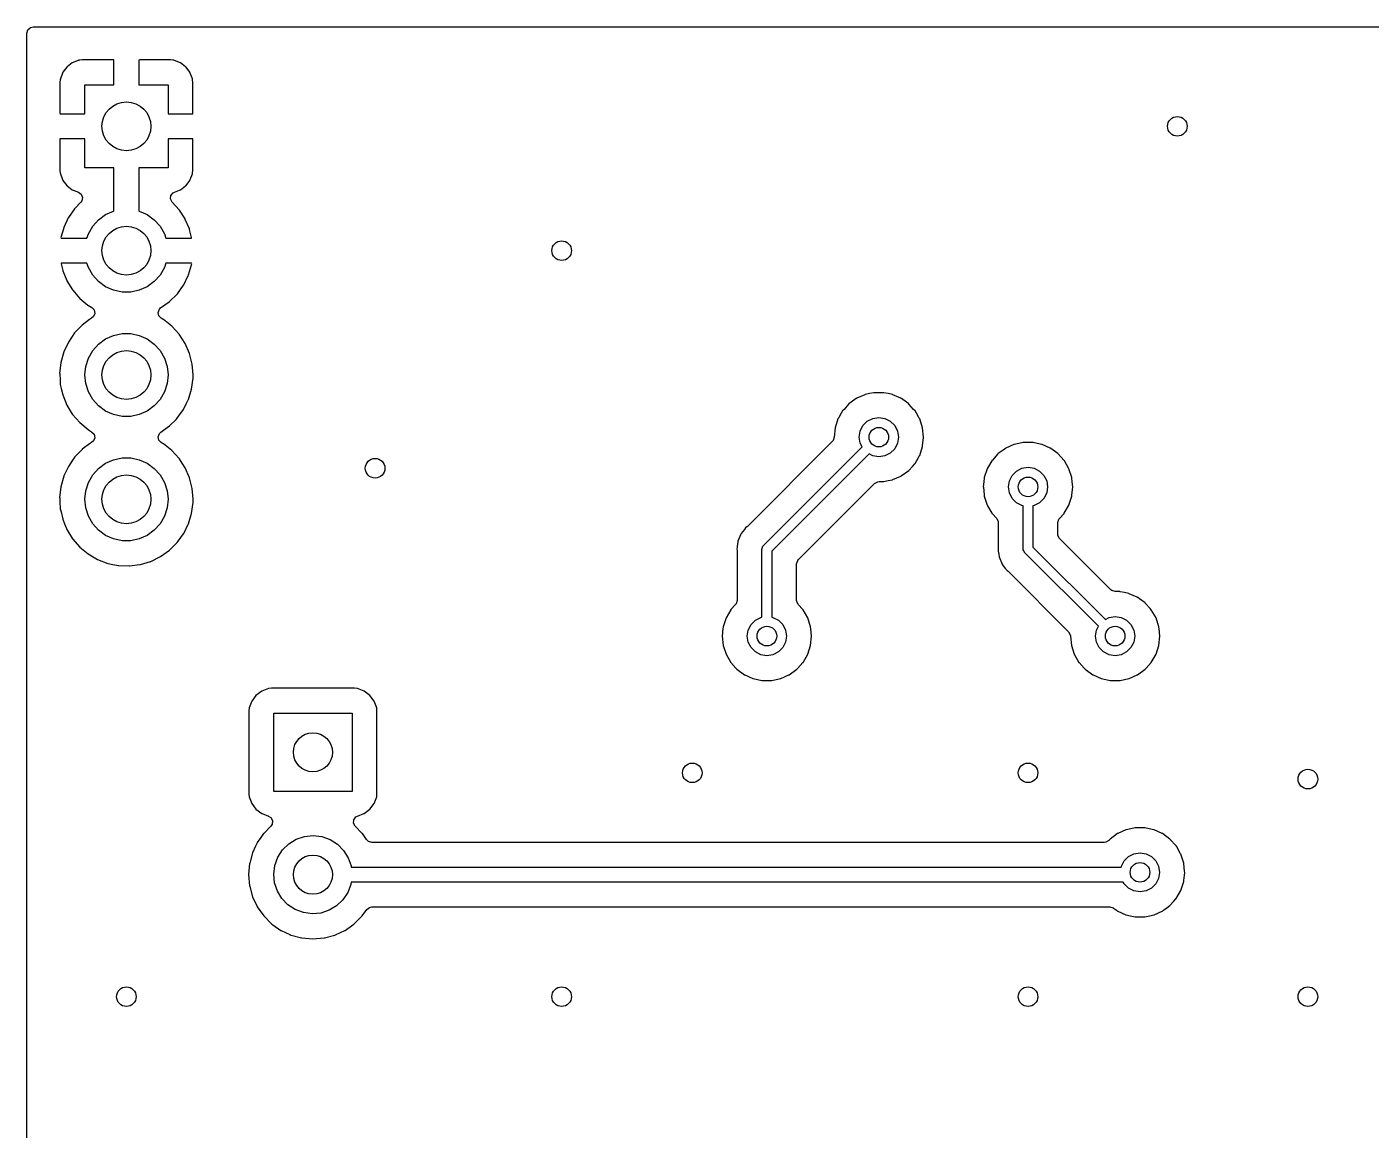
# Model space of a CAD drawing. Extents: x 120.5 to 177.9, y -124 to -74.2.
# Drawn here: x 120.52 to 147.98, y -96.71 to -74.17 of the extents above; entities that cross this region are included whole.
import ezdxf

# ---------------------------------------------------------------- set-up
doc = ezdxf.new("R2010")
doc.units = 0
doc.layers.add('BLACK', color=7, linetype='CONTINUOUS')

msp = doc.modelspace()

# ---------------------------------------------------------------- linework, layer by layer
at = {"layer": 'BLACK', "linetype": 'CONTINUOUS'}
for p, q in [((120.523, -74.2945), (120.544, -74.2264)), ((120.523, -123.825), (120.523, -74.2945)), ((120.544, -74.2264), (120.597, -74.1799)), ((120.597, -74.1799), (120.649, -74.1685)), ((120.649, -74.1685), (177.8, -74.1685)), ((121.451, -74.9052), (121.349, -74.9817)), ((121.467, -74.8967), (121.451, -74.9052)), ((121.587, -74.8515), (121.467, -74.8967)), ((121.603, -74.8479), (121.587, -74.8515)), ((121.654, -74.8424), (121.603, -74.8479)), ((121.66, -74.842), (121.654, -74.8424)), ((122.287, -74.842), (121.66, -74.842)), ((122.295, -74.8437), (122.287, -74.842)), ((122.297, -74.8449), (122.295, -74.8437)), ((122.301, -74.8601), (122.297, -74.8449)), ((122.301, -75.35), (122.301, -74.8601)), ((122.811, -74.8479), (122.809, -74.8555)), ((122.809, -74.8555), (122.809, -75.35)), ((122.812, -74.8465), (122.811, -74.8479)), ((122.827, -74.842), (122.812, -74.8465)), ((123.45, -74.842), (122.827, -74.842)), ((123.456, -74.8424), (123.45, -74.842)), ((123.507, -74.8479), (123.456, -74.8424)), ((123.523, -74.8515), (123.507, -74.8479)), ((123.643, -74.8967), (123.523, -74.8515)), ((123.659, -74.9052), (123.643, -74.8967)), ((123.761, -74.9817), (123.659, -74.9052)), ((121.252, -75.1119), (121.207, -75.2324)), ((121.26, -75.0964), (121.252, -75.1119)), ((121.337, -74.9943), (121.26, -75.0964)), ((121.349, -74.9817), (121.337, -74.9943)), ((123.773, -74.9943), (123.761, -74.9817)), ((123.85, -75.0964), (123.773, -74.9943)), ((123.858, -75.1119), (123.85, -75.0964)), ((123.903, -75.2324), (123.858, -75.1119)), ((121.203, -75.2476), (121.197, -75.2985)), ((121.197, -75.2985), (121.197, -75.3053)), ((121.197, -75.3053), (121.197, -75.9279)), ((121.207, -75.2324), (121.203, -75.2476)), ((121.705, -75.946), (121.705, -75.35)), ((121.705, -75.35), (122.301, -75.35)), ((122.809, -75.35), (123.405, -75.35)), ((123.405, -75.35), (123.405, -75.946)), ((123.907, -75.2476), (123.903, -75.2324)), ((123.913, -75.2985), (123.907, -75.2476)), ((123.913, -75.3053), (123.913, -75.2985)), ((123.913, -75.9325), (123.913, -75.3053)), ((121.197, -75.9279), (121.201, -75.9431)), ((121.201, -75.9431), (121.203, -75.9443)), ((121.203, -75.9443), (121.211, -75.946)), ((121.211, -75.946), (121.705, -75.946)), ((123.405, -75.946), (123.895, -75.946)), ((123.895, -75.946), (123.91, -75.9415)), ((123.91, -75.9415), (123.911, -75.9401)), ((123.911, -75.9401), (123.913, -75.9325)), ((121.199, -76.4599), (121.197, -76.4675)), ((121.197, -76.4675), (121.197, -77.0947)), ((121.2, -76.4585), (121.199, -76.4599)), ((121.215, -76.454), (121.2, -76.4585)), ((121.705, -76.454), (121.215, -76.454)), ((121.705, -77.05), (121.705, -76.454)), ((123.899, -76.454), (123.405, -76.454)), ((123.405, -76.454), (123.405, -77.05)), ((123.907, -76.4557), (123.899, -76.454)), ((123.909, -76.4569), (123.907, -76.4557)), ((123.913, -76.4721), (123.909, -76.4569)), ((123.913, -77.0947), (123.913, -76.4721)), ((121.197, -77.0947), (121.197, -77.1015)), ((121.197, -77.1015), (121.203, -77.1524)), ((122.301, -77.05), (121.705, -77.05)), ((122.301, -77.9298), (122.301, -77.05)), ((123.405, -77.05), (122.809, -77.05)), ((122.809, -77.05), (122.809, -77.9298)), ((123.907, -77.1524), (123.913, -77.1015)), ((123.913, -77.1015), (123.913, -77.0947)), ((121.203, -77.1524), (121.207, -77.1676)), ((121.207, -77.1676), (121.252, -77.2881)), ((121.252, -77.2881), (121.26, -77.3036)), ((121.26, -77.3036), (121.337, -77.4057)), ((121.337, -77.4057), (121.349, -77.4183)), ((123.761, -77.4183), (123.773, -77.4057)), ((123.773, -77.4057), (123.85, -77.3036)), ((123.85, -77.3036), (123.858, -77.2881)), ((123.858, -77.2881), (123.903, -77.1676)), ((123.903, -77.1676), (123.907, -77.1524)), ((121.349, -77.4183), (121.451, -77.4948)), ((121.451, -77.4948), (121.467, -77.5033)), ((121.467, -77.5033), (121.576, -77.5443)), ((121.576, -77.5443), (121.633, -77.587)), ((121.633, -77.587), (121.658, -77.6535)), ((121.658, -77.6535), (121.643, -77.7229)), ((123.456, -77.6824), (123.464, -77.6119)), ((123.487, -77.7463), (123.456, -77.6824)), ((123.464, -77.6119), (123.509, -77.5572)), ((123.509, -77.5572), (123.536, -77.5435)), ((123.536, -77.5435), (123.643, -77.5033)), ((123.643, -77.5033), (123.659, -77.4948)), ((123.659, -77.4948), (123.761, -77.4183)), ((121.493, -77.8867), (121.373, -78.0626)), ((121.5, -77.8787), (121.493, -77.8867)), ((121.623, -77.7494), (121.5, -77.8787)), ((121.643, -77.7229), (121.623, -77.7494)), ((122.13, -78.0039), (122.292, -77.9316)), ((122.292, -77.9316), (122.301, -77.9298)), ((122.809, -77.9298), (122.818, -77.9316)), ((122.818, -77.9316), (122.98, -78.0039)), ((123.631, -77.9048), (123.487, -77.7463)), ((123.637, -77.9129), (123.631, -77.9048)), ((123.753, -78.0917), (123.637, -77.9129)), ((121.368, -78.0716), (121.278, -78.2648)), ((121.373, -78.0626), (121.368, -78.0716)), ((121.778, -78.3943), (121.867, -78.2404)), ((121.867, -78.2404), (121.986, -78.1083)), ((121.986, -78.1083), (122.13, -78.0039)), ((122.98, -78.0039), (123.124, -78.1083)), ((123.124, -78.1083), (123.243, -78.2404)), ((123.243, -78.2404), (123.332, -78.3943)), ((123.758, -78.1008), (123.753, -78.0917)), ((123.843, -78.2961), (123.758, -78.1008)), ((121.275, -78.2745), (121.219, -78.4742)), ((121.219, -78.4742), (121.221, -78.4826)), ((121.221, -78.4826), (121.233, -78.486)), ((121.233, -78.486), (121.749, -78.486)), ((121.278, -78.2648), (121.275, -78.2745)), ((121.749, -78.486), (121.778, -78.3943)), ((123.332, -78.3943), (123.361, -78.486)), ((123.361, -78.486), (123.873, -78.486)), ((123.846, -78.3059), (123.843, -78.2961)), ((123.888, -78.4729), (123.846, -78.3059)), ((123.873, -78.486), (123.887, -78.482)), ((123.887, -78.482), (123.888, -78.4729)), ((121.225, -78.998), (121.223, -79.008)), ((121.223, -79.008), (121.254, -79.1424)), ((121.238, -78.994), (121.225, -78.998)), ((121.749, -78.994), (121.238, -78.994)), ((121.778, -79.0857), (121.749, -78.994)), ((123.361, -78.994), (123.332, -79.0857)), ((123.874, -78.994), (123.361, -78.994)), ((123.823, -79.2367), (123.885, -79.0329)), ((123.887, -78.9978), (123.874, -78.994)), ((123.885, -79.0329), (123.888, -79.0228)), ((123.889, -79.012), (123.887, -78.9978)), ((123.888, -79.0228), (123.889, -79.012)), ((121.254, -79.1424), (121.257, -79.1523)), ((121.257, -79.1523), (121.337, -79.3496)), ((121.867, -79.2396), (121.778, -79.0857)), ((121.986, -79.3717), (121.867, -79.2396)), ((123.243, -79.2396), (123.124, -79.3717)), ((123.332, -79.0857), (123.243, -79.2396)), ((123.725, -79.4372), (123.82, -79.2463)), ((123.82, -79.2463), (123.823, -79.2367)), ((121.337, -79.3496), (121.341, -79.3588)), ((121.341, -79.3588), (121.453, -79.5404)), ((121.453, -79.5404), (121.459, -79.5487)), ((121.459, -79.5487), (121.598, -79.7097)), ((122.13, -79.4761), (121.986, -79.3717)), ((122.292, -79.5484), (122.13, -79.4761)), ((122.466, -79.5853), (122.292, -79.5484)), ((122.644, -79.5853), (122.466, -79.5853)), ((122.818, -79.5484), (122.644, -79.5853)), ((122.98, -79.4761), (122.818, -79.5484)), ((123.124, -79.3717), (122.98, -79.4761)), ((123.596, -79.619), (123.72, -79.446)), ((123.72, -79.446), (123.725, -79.4372)), ((121.598, -79.7097), (121.606, -79.7169)), ((121.606, -79.7169), (121.769, -79.8529)), ((121.769, -79.8529), (121.778, -79.8588)), ((121.778, -79.8588), (121.847, -79.8992)), ((123.255, -79.9086), (123.43, -79.7838)), ((123.43, -79.7838), (123.438, -79.7771)), ((123.438, -79.7771), (123.589, -79.6268)), ((123.589, -79.6268), (123.596, -79.619)), ((121.8, -80.1478), (121.65, -80.2606)), ((121.824, -80.1296), (121.8, -80.1478)), ((121.829, -80.1265), (121.824, -80.1296)), ((121.824, -80.1296), (121.824, -80.1296)), ((121.842, -80.1198), (121.829, -80.1265)), ((121.882, -80.0864), (121.842, -80.1198)), ((121.847, -79.8992), (121.896, -79.9508)), ((121.909, -80.0206), (121.882, -80.0864)), ((121.896, -79.9508), (121.909, -80.0206)), ((123.203, -80.0017), (123.228, -79.9352)), ((123.218, -80.0711), (123.203, -80.0017)), ((123.268, -80.1215), (123.218, -80.0711)), ((123.228, -79.9352), (123.255, -79.9086)), ((123.309, -80.1446), (123.268, -80.1215)), ((123.313, -80.1478), (123.309, -80.1446)), ((123.481, -80.2798), (123.313, -80.1478)), ((123.313, -80.1478), (123.313, -80.1478)), ((121.496, -80.4221), (121.37, -80.6067)), ((121.65, -80.2606), (121.496, -80.4221)), ((122.292, -80.4716), (122.466, -80.4347)), ((122.466, -80.4347), (122.644, -80.4347)), ((122.644, -80.4347), (122.818, -80.4716)), ((123.481, -80.2799), (123.481, -80.2798)), ((123.485, -80.2831), (123.481, -80.2799)), ((123.635, -80.4483), (123.485, -80.2831)), ((121.37, -80.6067), (121.276, -80.8093)), ((121.867, -80.7804), (121.986, -80.6483)), ((121.986, -80.6483), (122.13, -80.5439)), ((122.13, -80.5439), (122.292, -80.4716)), ((122.818, -80.4716), (122.98, -80.5439)), ((122.98, -80.5439), (123.124, -80.6483)), ((123.124, -80.6483), (123.243, -80.7804)), ((123.756, -80.6358), (123.635, -80.4483)), ((123.845, -80.8407), (123.756, -80.6358)), ((121.276, -80.8093), (121.216, -81.0246)), ((121.724, -81.1033), (121.778, -80.9343)), ((121.778, -80.9343), (121.867, -80.7804)), ((123.243, -80.7804), (123.332, -80.9343)), ((123.332, -80.9343), (123.386, -81.1033)), ((123.9, -81.0574), (123.845, -80.8407)), ((121.216, -81.0246), (121.192, -81.2467)), ((121.192, -81.2467), (121.193, -81.2518)), ((121.193, -81.2518), (121.193, -81.2519)), ((121.193, -81.2519), (121.2, -81.3841)), ((121.705, -81.28), (121.724, -81.1033)), ((123.386, -81.1033), (123.405, -81.28)), ((123.918, -81.28), (123.9, -81.0574)), ((121.2, -81.3841), (121.205, -81.4697)), ((121.205, -81.4697), (121.206, -81.4748)), ((121.206, -81.4748), (121.206, -81.4748)), ((121.206, -81.4748), (121.224, -81.5535)), ((121.724, -81.4567), (121.705, -81.28)), ((121.778, -81.6257), (121.724, -81.4567)), ((123.386, -81.4567), (123.332, -81.6257)), ((123.405, -81.28), (123.386, -81.4567)), ((123.887, -81.5681), (123.917, -81.3466)), ((123.917, -81.3466), (123.918, -81.28)), ((121.224, -81.5535), (121.254, -81.6876)), ((121.254, -81.6876), (121.338, -81.8946)), ((121.867, -81.7796), (121.778, -81.6257)), ((121.986, -81.9117), (121.867, -81.7796)), ((123.243, -81.7796), (123.124, -81.9117)), ((123.332, -81.6257), (123.243, -81.7796)), ((123.784, -81.8586), (123.82, -81.7865)), ((123.82, -81.7865), (123.822, -81.7818)), ((123.82, -81.7865), (123.82, -81.7865)), ((123.822, -81.7818), (123.887, -81.5681)), ((137.434, -81.7818), (137.311, -81.8711)), ((137.46, -81.7628), (137.434, -81.7818)), ((137.465, -81.7589), (137.46, -81.7628)), ((137.46, -81.7628), (137.46, -81.7628)), ((137.471, -81.7562), (137.465, -81.7589)), ((137.634, -81.6839), (137.471, -81.7562)), ((137.471, -81.7562), (137.471, -81.7562)), ((137.64, -81.6812), (137.634, -81.6839)), ((137.634, -81.6839), (137.634, -81.6839)), ((137.733, -81.6614), (137.64, -81.6812)), ((137.82, -81.6429), (137.733, -81.6614)), ((137.827, -81.6415), (137.82, -81.6429)), ((137.82, -81.6429), (137.82, -81.6429)), ((138.017, -81.6415), (137.827, -81.6415)), ((138.024, -81.6429), (138.017, -81.6415)), ((138.111, -81.6614), (138.024, -81.6429)), ((138.024, -81.6429), (138.024, -81.6429)), ((138.204, -81.6812), (138.111, -81.6614)), ((138.21, -81.6839), (138.204, -81.6812)), ((138.373, -81.7562), (138.21, -81.6839)), ((138.21, -81.6839), (138.21, -81.6839)), ((138.379, -81.7589), (138.373, -81.7562)), ((138.373, -81.7562), (138.373, -81.7562)), ((138.384, -81.7628), (138.379, -81.7589)), ((138.41, -81.7818), (138.384, -81.7628)), ((138.384, -81.7628), (138.384, -81.7628)), ((138.533, -81.8711), (138.41, -81.7818)), ((121.338, -81.8946), (121.341, -81.899)), ((121.341, -81.899), (121.43, -82.0444)), ((121.43, -82.0444), (121.455, -82.0851)), ((122.13, -82.0161), (121.986, -81.9117)), ((122.292, -82.0884), (122.13, -82.0161)), ((122.98, -82.0161), (122.818, -82.0884)), ((123.124, -81.9117), (122.98, -82.0161)), ((123.626, -82.1172), (123.72, -81.9863)), ((123.72, -81.9863), (123.723, -81.9821)), ((123.723, -81.9821), (123.784, -81.8586)), ((137.183, -82.0131), (137.126, -82.1109)), ((137.211, -81.9821), (137.183, -82.0131)), ((137.306, -81.876), (137.211, -81.9821)), ((137.311, -81.8711), (137.306, -81.876)), ((137.306, -81.876), (137.306, -81.876)), ((138.538, -81.876), (138.533, -81.8711)), ((138.633, -81.9821), (138.538, -81.876)), ((138.538, -81.876), (138.538, -81.876)), ((138.661, -82.0131), (138.633, -81.9821)), ((138.718, -82.1109), (138.661, -82.0131)), ((121.455, -82.0851), (121.601, -82.2539)), ((121.601, -82.2539), (121.773, -82.3966)), ((122.466, -82.1253), (122.292, -82.0884)), ((122.644, -82.1253), (122.466, -82.1253)), ((122.818, -82.0884), (122.644, -82.1253)), ((123.314, -82.4073), (123.435, -82.3212)), ((123.435, -82.3212), (123.443, -82.3133)), ((123.443, -82.3133), (123.569, -82.1873)), ((123.569, -82.1873), (123.593, -82.1635)), ((123.593, -82.1635), (123.626, -82.1172)), ((137.087, -82.1784), (137.028, -82.3601)), ((137.102, -82.1541), (137.087, -82.1784)), ((137.126, -82.1109), (137.102, -82.1541)), ((137.542, -82.4264), (137.598, -82.3149)), ((137.598, -82.3149), (137.687, -82.2264)), ((137.687, -82.2264), (137.798, -82.1696)), ((137.798, -82.1696), (137.922, -82.15)), ((137.922, -82.15), (138.046, -82.1696)), ((138.046, -82.1696), (138.157, -82.2264)), ((138.157, -82.2264), (138.246, -82.3149)), ((138.246, -82.3149), (138.302, -82.4264)), ((138.742, -82.1541), (138.718, -82.1109)), ((138.757, -82.1784), (138.742, -82.1541)), ((138.816, -82.3601), (138.757, -82.1784)), ((121.773, -82.3966), (121.802, -82.4136)), ((121.802, -82.4136), (121.846, -82.4395)), ((121.882, -82.6267), (121.841, -82.66)), ((121.846, -82.4395), (121.895, -82.4911)), ((121.908, -82.5609), (121.882, -82.6267)), ((121.895, -82.4911), (121.908, -82.5609)), ((123.203, -82.5419), (123.228, -82.4755)), ((123.218, -82.6114), (123.203, -82.5419)), ((123.268, -82.6618), (123.218, -82.6114)), ((123.228, -82.4755), (123.256, -82.4489)), ((123.256, -82.4489), (123.314, -82.4073)), ((136.989, -82.6182), (136.972, -82.6392)), ((137.009, -82.5518), (136.989, -82.6182)), ((137.028, -82.3601), (137.008, -82.55)), ((137.008, -82.55), (137.009, -82.5518)), ((137.522, -82.55), (137.542, -82.4264)), ((137.542, -82.6736), (137.522, -82.55)), ((138.302, -82.4264), (138.322, -82.55)), ((138.322, -82.55), (138.302, -82.6736)), ((138.836, -82.55), (138.816, -82.3601)), ((138.817, -82.7256), (138.835, -82.5566)), ((138.835, -82.5566), (138.836, -82.55)), ((121.65, -82.8006), (121.496, -82.9621)), ((121.654, -82.7975), (121.65, -82.8006)), ((121.824, -82.6696), (121.654, -82.7975)), ((121.829, -82.6665), (121.824, -82.6696)), ((121.824, -82.6696), (121.824, -82.6696)), ((121.841, -82.66), (121.829, -82.6665)), ((123.309, -82.6846), (123.268, -82.6618)), ((123.313, -82.6878), (123.309, -82.6846)), ((123.481, -82.8198), (123.313, -82.6878)), ((123.313, -82.6878), (123.313, -82.6878)), ((123.481, -82.8199), (123.481, -82.8198)), ((123.485, -82.8231), (123.481, -82.8199)), ((123.635, -82.9883), (123.485, -82.8231)), ((136.972, -82.6392), (135.24, -84.3717)), ((135.565, -84.7653), (137.581, -82.7501)), ((137.722, -82.8915), (135.736, -84.8774)), ((137.581, -82.7501), (137.542, -82.6736)), ((137.798, -82.9304), (137.722, -82.8915)), ((138.157, -82.8736), (138.046, -82.9304)), ((138.246, -82.7851), (138.157, -82.8736)), ((138.302, -82.6736), (138.246, -82.7851)), ((138.757, -82.9216), (138.816, -82.7399)), ((138.816, -82.7399), (138.817, -82.7256)), ((140.354, -82.892), (140.242, -83.0168)), ((140.359, -82.8871), (140.354, -82.892)), ((140.354, -82.892), (140.354, -82.892)), ((140.46, -82.8133), (140.359, -82.8871)), ((140.508, -82.7788), (140.46, -82.8133)), ((140.513, -82.7749), (140.508, -82.7788)), ((140.508, -82.7788), (140.508, -82.7788)), ((140.519, -82.7722), (140.513, -82.7749)), ((140.682, -82.6999), (140.519, -82.7722)), ((140.519, -82.7722), (140.519, -82.7722)), ((140.688, -82.6972), (140.682, -82.6999)), ((140.682, -82.6999), (140.682, -82.6999)), ((140.781, -82.6774), (140.688, -82.6972)), ((140.868, -82.6589), (140.781, -82.6774)), ((140.875, -82.6575), (140.868, -82.6589)), ((140.868, -82.6589), (140.868, -82.6589)), ((141.065, -82.6575), (140.875, -82.6575)), ((141.072, -82.6589), (141.065, -82.6575)), ((141.159, -82.6774), (141.072, -82.6589)), ((141.072, -82.6589), (141.072, -82.6589)), ((141.252, -82.6972), (141.159, -82.6774)), ((141.258, -82.6999), (141.252, -82.6972)), ((141.421, -82.7722), (141.258, -82.6999)), ((141.258, -82.6999), (141.258, -82.6999)), ((141.427, -82.7749), (141.421, -82.7722)), ((141.421, -82.7722), (141.421, -82.7722)), ((141.432, -82.7788), (141.427, -82.7749)), ((141.48, -82.8133), (141.432, -82.7788)), ((141.432, -82.7788), (141.432, -82.7788)), ((141.581, -82.8871), (141.48, -82.8133)), ((141.586, -82.892), (141.581, -82.8871)), ((141.698, -83.0168), (141.586, -82.892)), ((141.586, -82.892), (141.586, -82.892)), ((121.37, -83.1467), (121.343, -83.2033)), ((121.468, -83.0028), (121.37, -83.1467)), ((121.493, -82.9664), (121.468, -83.0028)), ((121.496, -82.9621), (121.493, -82.9664)), ((121.493, -82.9664), (121.493, -82.9664)), ((121.986, -83.1883), (122.13, -83.0839)), ((122.13, -83.0839), (122.292, -83.0116)), ((122.292, -83.0116), (122.466, -82.9747)), ((122.466, -82.9747), (122.644, -82.9747)), ((122.644, -82.9747), (122.818, -83.0116)), ((122.818, -83.0116), (122.98, -83.0839)), ((122.98, -83.0839), (123.124, -83.1883)), ((123.638, -82.9926), (123.635, -82.9883)), ((123.696, -83.082), (123.638, -82.9926)), ((123.638, -82.9926), (123.638, -82.9926)), ((123.756, -83.1758), (123.696, -83.082)), ((123.845, -83.3807), (123.756, -83.1758)), ((137.922, -82.95), (137.798, -82.9304)), ((138.046, -82.9304), (137.922, -82.95)), ((138.533, -83.2289), (138.607, -83.1467)), ((138.607, -83.1467), (138.657, -83.0919)), ((138.657, -83.0919), (138.661, -83.0869)), ((138.657, -83.0919), (138.657, -83.0919)), ((138.661, -83.0869), (138.732, -82.9649)), ((138.732, -82.9649), (138.753, -82.9273)), ((138.753, -82.9273), (138.757, -82.9216)), ((138.753, -82.9273), (138.753, -82.9273)), ((140.143, -83.1806), (140.135, -83.1944)), ((140.228, -83.0348), (140.143, -83.1806)), ((140.231, -83.0291), (140.228, -83.0348)), ((140.242, -83.0168), (140.231, -83.0291)), ((140.846, -83.1856), (140.97, -83.166)), ((140.97, -83.166), (141.094, -83.1856)), ((141.709, -83.0291), (141.698, -83.0168)), ((141.712, -83.0348), (141.709, -83.0291)), ((141.797, -83.1806), (141.712, -83.0348)), ((141.805, -83.1944), (141.797, -83.1806)), ((121.276, -83.3493), (121.216, -83.5646)), ((121.281, -83.3372), (121.276, -83.3493)), ((121.343, -83.2033), (121.281, -83.3372)), ((121.778, -83.4743), (121.867, -83.3204)), ((121.867, -83.3204), (121.986, -83.1883)), ((123.124, -83.1883), (123.243, -83.3204)), ((123.243, -83.3204), (123.332, -83.4743)), ((123.9, -83.5974), (123.845, -83.3807)), ((138.017, -83.4585), (138.024, -83.4571)), ((138.024, -83.4571), (138.111, -83.4386)), ((138.024, -83.4571), (138.024, -83.4571)), ((138.111, -83.4386), (138.204, -83.4188)), ((138.204, -83.4188), (138.21, -83.4161)), ((138.21, -83.4161), (138.373, -83.3438)), ((138.373, -83.3438), (138.379, -83.3411)), ((138.373, -83.3438), (138.373, -83.3438)), ((138.379, -83.3411), (138.533, -83.2289)), ((140.076, -83.3826), (140.067, -83.4614)), ((140.135, -83.1944), (140.076, -83.3761)), ((140.076, -83.3761), (140.076, -83.3826)), ((140.076, -83.3826), (140.076, -83.3826)), ((140.57, -83.566), (140.59, -83.4424)), ((140.59, -83.4424), (140.646, -83.3309)), ((140.646, -83.3309), (140.735, -83.2424)), ((140.735, -83.2424), (140.846, -83.1856)), ((141.094, -83.1856), (141.205, -83.2424)), ((141.205, -83.2424), (141.294, -83.3309)), ((141.294, -83.3309), (141.35, -83.4424)), ((141.35, -83.4424), (141.37, -83.566)), ((141.864, -83.3761), (141.805, -83.1944)), ((141.864, -83.3826), (141.864, -83.3761)), ((141.873, -83.4614), (141.864, -83.3826)), ((141.864, -83.3826), (141.864, -83.3826)), ((121.216, -83.5646), (121.192, -83.7867)), ((121.705, -83.82), (121.724, -83.6433)), ((121.724, -83.6433), (121.778, -83.4743)), ((123.332, -83.4743), (123.386, -83.6433)), ((123.386, -83.6433), (123.405, -83.82)), ((123.918, -83.82), (123.9, -83.5974)), ((136.281, -85.0511), (137.837, -83.4954)), ((137.837, -83.4954), (137.899, -83.4614)), ((137.899, -83.4614), (137.926, -83.4585)), ((137.926, -83.4585), (138.017, -83.4585)), ((140.067, -83.4614), (140.056, -83.566)), ((140.056, -83.566), (140.057, -83.5726)), ((140.057, -83.5726), (140.074, -83.7302)), ((140.074, -83.7302), (140.076, -83.7559)), ((140.59, -83.6896), (140.57, -83.566)), ((140.646, -83.8011), (140.59, -83.6896)), ((141.35, -83.6896), (141.294, -83.8011)), ((141.37, -83.566), (141.35, -83.6896)), ((141.864, -83.7559), (141.866, -83.7302)), ((141.866, -83.7302), (141.883, -83.5726)), ((141.884, -83.566), (141.873, -83.4614)), ((141.883, -83.5726), (141.884, -83.566)), ((121.192, -83.7867), (121.193, -83.7918)), ((121.193, -83.7918), (121.193, -83.7919)), ((121.193, -83.7919), (121.198, -83.8866)), ((121.198, -83.8866), (121.205, -84.0097)), ((121.724, -83.9967), (121.705, -83.82)), ((121.778, -84.1657), (121.724, -83.9967)), ((123.386, -83.9967), (123.332, -84.1657)), ((123.405, -83.82), (123.386, -83.9967)), ((123.887, -84.1081), (123.917, -83.8866)), ((123.917, -83.86), (123.918, -83.8234)), ((123.917, -83.8866), (123.917, -83.86)), ((123.918, -83.8234), (123.918, -83.82)), ((123.918, -83.8234), (123.918, -83.8234)), ((140.076, -83.7559), (140.135, -83.9376)), ((140.135, -83.9376), (140.139, -83.9433)), ((140.139, -83.9433), (140.139, -83.9433)), ((140.139, -83.9433), (140.144, -83.9522)), ((140.144, -83.9522), (140.231, -84.1029)), ((140.735, -83.8896), (140.646, -83.8011)), ((140.846, -83.9464), (140.735, -83.8896)), ((140.87, -83.9502), (140.846, -83.9464)), ((140.87, -84.836), (140.87, -83.9502)), ((141.094, -83.9464), (141.07, -83.9502)), ((141.07, -83.9502), (141.07, -84.7946)), ((141.205, -83.8896), (141.094, -83.9464)), ((141.294, -83.8011), (141.205, -83.8896)), ((141.709, -84.1029), (141.796, -83.9522)), ((141.796, -83.9522), (141.801, -83.9433)), ((141.801, -83.9433), (141.805, -83.9376)), ((141.801, -83.9433), (141.801, -83.9433)), ((141.805, -83.9376), (141.864, -83.7559)), ((121.205, -84.0097), (121.206, -84.0148)), ((121.206, -84.0148), (121.206, -84.0148)), ((121.206, -84.0148), (121.22, -84.0759)), ((121.22, -84.0759), (121.254, -84.2276)), ((121.254, -84.2276), (121.292, -84.3218)), ((121.867, -84.3196), (121.778, -84.1657)), ((123.332, -84.1657), (123.243, -84.3196)), ((123.822, -84.3218), (123.88, -84.1333)), ((123.88, -84.1333), (123.886, -84.113)), ((123.886, -84.113), (123.887, -84.1081)), ((123.886, -84.113), (123.886, -84.113)), ((140.231, -84.1029), (140.235, -84.1079)), ((140.235, -84.1079), (140.235, -84.1079)), ((140.235, -84.1079), (140.329, -84.212)), ((140.329, -84.212), (140.36, -84.276)), ((140.36, -84.276), (140.362, -84.2963)), ((141.578, -84.2963), (141.599, -84.2282)), ((141.599, -84.2282), (141.611, -84.212)), ((141.611, -84.212), (141.705, -84.1079)), ((141.705, -84.1079), (141.709, -84.1029)), ((141.705, -84.1079), (141.705, -84.1079)), ((121.292, -84.3218), (121.332, -84.4182)), ((121.332, -84.4182), (121.338, -84.4346)), ((121.338, -84.4346), (121.455, -84.6251)), ((121.986, -84.4517), (121.867, -84.3196)), ((122.13, -84.5561), (121.986, -84.4517)), ((123.124, -84.4517), (122.98, -84.5561)), ((123.243, -84.3196), (123.124, -84.4517)), ((123.612, -84.6771), (123.72, -84.5263)), ((123.72, -84.5263), (123.723, -84.5221)), ((123.723, -84.5221), (123.726, -84.5167)), ((123.726, -84.5167), (123.82, -84.3265)), ((123.82, -84.3265), (123.822, -84.3218)), ((123.82, -84.3265), (123.82, -84.3265)), ((135.104, -84.5291), (135.043, -84.6771)), ((135.111, -84.5213), (135.104, -84.5291)), ((135.177, -84.4349), (135.111, -84.5213)), ((135.178, -84.4339), (135.177, -84.4349)), ((135.202, -84.402), (135.178, -84.4339)), ((135.178, -84.4339), (135.178, -84.4339)), ((135.227, -84.3826), (135.202, -84.402)), ((135.24, -84.3717), (135.227, -84.3826)), ((140.362, -84.2963), (140.362, -84.7879)), ((141.578, -84.5318), (141.578, -84.2963)), ((141.581, -84.5585), (141.578, -84.5318)), ((121.455, -84.6251), (121.601, -84.7939)), ((121.601, -84.7939), (121.773, -84.9366)), ((122.292, -84.6284), (122.13, -84.5561)), ((122.466, -84.6653), (122.292, -84.6284)), ((122.644, -84.6653), (122.466, -84.6653)), ((122.818, -84.6284), (122.644, -84.6653)), ((122.98, -84.5561), (122.818, -84.6284)), ((123.452, -84.8442), (123.516, -84.7801)), ((123.516, -84.7801), (123.593, -84.7035)), ((123.593, -84.7035), (123.612, -84.6771)), ((135.028, -84.7961), (135.022, -84.836)), ((135.029, -84.7858), (135.028, -84.7961)), ((135.028, -84.7961), (135.028, -84.7961)), ((135.041, -84.6904), (135.029, -84.7858)), ((135.043, -84.6771), (135.041, -84.6904)), ((135.043, -84.6771), (135.043, -84.6771)), ((135.536, -84.836), (135.538, -84.8283)), ((135.537, -84.8204), (135.548, -84.7995)), ((135.538, -84.8283), (135.537, -84.8204)), ((135.548, -84.7995), (135.555, -84.7772)), ((135.555, -84.7772), (135.562, -84.7725)), ((135.562, -84.7725), (135.565, -84.7653)), ((140.36, -84.8043), (140.356, -84.836)), ((140.362, -84.7879), (140.36, -84.8043)), ((141.07, -84.7946), (142.548, -86.2725)), ((141.615, -84.6209), (141.581, -84.5585)), ((142.663, -85.6686), (141.615, -84.6209)), ((121.773, -84.9366), (121.966, -85.0493)), ((121.966, -85.0493), (122.175, -85.129)), ((122.843, -85.1519), (123.047, -85.0907)), ((123.047, -85.0907), (123.052, -85.0892)), ((123.047, -85.0907), (123.047, -85.0907)), ((123.052, -85.0892), (123.253, -84.9909)), ((123.253, -84.9909), (123.435, -84.8612)), ((123.435, -84.8612), (123.452, -84.8442)), ((135.022, -84.836), (135.026, -84.8662)), ((135.026, -84.8662), (135.026, -84.8677)), ((135.026, -84.8677), (135.028, -84.8841)), ((135.028, -84.8841), (135.028, -85.8837)), ((135.536, -86.2298), (135.536, -84.836)), ((135.736, -84.8774), (135.736, -86.2298)), ((136.244, -85.1402), (136.265, -85.0721)), ((136.265, -85.0721), (136.281, -85.0511)), ((140.356, -84.836), (140.362, -84.8759)), ((140.362, -84.8759), (140.362, -84.8759)), ((140.362, -84.8759), (140.37, -84.9435)), ((140.37, -84.9435), (140.377, -84.9949)), ((140.377, -84.9949), (140.438, -85.1429)), ((140.872, -84.8437), (140.87, -84.836)), ((140.871, -84.8516), (140.872, -84.8437)), ((140.882, -84.8725), (140.871, -84.8516)), ((140.889, -84.8948), (140.882, -84.8725)), ((140.896, -84.8995), (140.889, -84.8948)), ((140.899, -84.9067), (140.896, -84.8995)), ((142.407, -86.4139), (140.899, -84.9067)), ((122.175, -85.129), (122.18, -85.1301)), ((122.18, -85.1301), (122.18, -85.1301)), ((122.18, -85.1301), (122.275, -85.1494)), ((122.275, -85.1494), (122.394, -85.1736)), ((122.394, -85.1736), (122.399, -85.1738)), ((122.399, -85.1738), (122.399, -85.1738)), ((122.399, -85.1738), (122.612, -85.1816)), ((122.612, -85.1816), (122.612, -85.1816)), ((122.612, -85.1816), (122.617, -85.1818)), ((122.617, -85.1818), (122.622, -85.1811)), ((122.622, -85.1811), (122.833, -85.154)), ((122.622, -85.1811), (122.622, -85.1811)), ((122.833, -85.154), (122.838, -85.1534)), ((122.833, -85.154), (122.833, -85.154)), ((122.838, -85.1534), (122.843, -85.1519)), ((136.244, -85.8837), (136.244, -85.1402)), ((140.438, -85.1429), (140.444, -85.1494)), ((140.444, -85.1494), (140.444, -85.1494)), ((140.444, -85.1494), (140.512, -85.2381)), ((140.512, -85.2381), (140.512, -85.2381)), ((140.512, -85.2381), (140.536, -85.27)), ((140.536, -85.27), (140.543, -85.275)), ((140.543, -85.275), (140.561, -85.2895)), ((140.561, -85.2895), (140.574, -85.3003)), ((140.574, -85.3003), (141.798, -86.5248)), ((135.028, -85.8837), (135.007, -85.9518)), ((136.246, -85.904), (136.244, -85.8837)), ((136.277, -85.968), (136.246, -85.904)), ((142.684, -85.6855), (142.663, -85.6686)), ((142.752, -85.7055), (142.684, -85.6855)), ((142.843, -85.7055), (142.752, -85.7055)), ((142.85, -85.7069), (142.843, -85.7055)), ((142.937, -85.7254), (142.85, -85.7069)), ((142.85, -85.7069), (142.85, -85.7069)), ((143.03, -85.7452), (142.937, -85.7254)), ((143.036, -85.7479), (143.03, -85.7452)), ((143.199, -85.8202), (143.036, -85.7479)), ((143.036, -85.7479), (143.036, -85.7479)), ((143.205, -85.8229), (143.199, -85.8202)), ((143.199, -85.8202), (143.199, -85.8202)), ((143.21, -85.8268), (143.205, -85.8229)), ((143.245, -85.852), (143.21, -85.8268)), ((143.21, -85.8268), (143.21, -85.8268)), ((143.359, -85.9351), (143.245, -85.852)), ((134.897, -86.0771), (134.801, -86.2424)), ((134.901, -86.0721), (134.897, -86.0771)), ((134.995, -85.968), (134.901, -86.0721)), ((135.007, -85.9518), (134.995, -85.968)), ((136.371, -86.0721), (136.277, -85.968)), ((136.375, -86.0771), (136.371, -86.0721)), ((136.471, -86.2424), (136.375, -86.0771)), ((143.364, -85.94), (143.359, -85.9351)), ((143.461, -86.0482), (143.364, -85.94)), ((143.364, -85.94), (143.364, -85.94)), ((143.487, -86.0771), (143.461, -86.0482)), ((143.583, -86.2424), (143.487, -86.0771)), ((134.739, -86.4586), (134.722, -86.614)), ((134.742, -86.4306), (134.739, -86.4586)), ((134.801, -86.2424), (134.742, -86.4241)), ((134.742, -86.4241), (134.742, -86.4306)), ((134.742, -86.4306), (134.742, -86.4306)), ((135.256, -86.4904), (135.312, -86.3789)), ((135.312, -86.3789), (135.401, -86.2904)), ((135.401, -86.2904), (135.512, -86.2336)), ((135.512, -86.2336), (135.536, -86.2298)), ((135.736, -86.2298), (135.76, -86.2336)), ((135.76, -86.2336), (135.871, -86.2904)), ((135.871, -86.2904), (135.96, -86.3789)), ((135.96, -86.3789), (136.016, -86.4904)), ((136.53, -86.4241), (136.471, -86.2424)), ((136.53, -86.4306), (136.53, -86.4241)), ((136.533, -86.4586), (136.53, -86.4306)), ((136.53, -86.4306), (136.53, -86.4306)), ((136.55, -86.614), (136.533, -86.4586)), ((142.368, -86.4904), (142.407, -86.4139)), ((142.548, -86.2725), (142.624, -86.2336)), ((142.624, -86.2336), (142.748, -86.214)), ((142.748, -86.214), (142.872, -86.2336)), ((142.872, -86.2336), (142.983, -86.2904)), ((142.983, -86.2904), (143.072, -86.3789)), ((143.072, -86.3789), (143.128, -86.4904)), ((143.642, -86.4241), (143.583, -86.2424)), ((143.642, -86.4306), (143.642, -86.4241)), ((143.642, -86.4306), (143.642, -86.4306)), ((143.645, -86.4586), (143.642, -86.4306)), ((143.662, -86.614), (143.645, -86.4586)), ((134.722, -86.614), (134.742, -86.8039)), ((135.236, -86.614), (135.256, -86.4904)), ((135.256, -86.7376), (135.236, -86.614)), ((135.312, -86.8491), (135.256, -86.7376)), ((136.016, -86.7376), (135.96, -86.8491)), ((136.016, -86.4904), (136.036, -86.614)), ((136.036, -86.614), (136.016, -86.7376)), ((136.53, -86.8039), (136.55, -86.614)), ((141.798, -86.5248), (141.832, -86.5871)), ((141.832, -86.5871), (141.835, -86.6107)), ((141.835, -86.6107), (141.834, -86.614)), ((141.834, -86.614), (141.854, -86.8039)), ((142.348, -86.614), (142.368, -86.4904)), ((142.368, -86.7376), (142.348, -86.614)), ((142.424, -86.8491), (142.368, -86.7376)), ((143.128, -86.7376), (143.072, -86.8491)), ((143.128, -86.4904), (143.148, -86.614)), ((143.148, -86.614), (143.128, -86.7376)), ((143.642, -86.8039), (143.662, -86.614)), ((134.742, -86.8039), (134.801, -86.9856)), ((134.801, -86.9856), (134.897, -87.1509)), ((135.401, -86.9376), (135.312, -86.8491)), ((135.512, -86.9944), (135.401, -86.9376)), ((135.636, -87.014), (135.512, -86.9944)), ((135.76, -86.9944), (135.636, -87.014)), ((135.871, -86.9376), (135.76, -86.9944)), ((135.96, -86.8491), (135.871, -86.9376)), ((136.375, -87.1509), (136.471, -86.9856)), ((136.471, -86.9856), (136.53, -86.8039)), ((141.854, -86.8039), (141.913, -86.9856)), ((141.913, -86.9856), (142.009, -87.1509)), ((142.513, -86.9376), (142.424, -86.8491)), ((142.624, -86.9944), (142.513, -86.9376)), ((142.748, -87.014), (142.624, -86.9944)), ((142.872, -86.9944), (142.748, -87.014)), ((142.983, -86.9376), (142.872, -86.9944)), ((143.072, -86.8491), (142.983, -86.9376)), ((143.487, -87.1509), (143.583, -86.9856)), ((143.583, -86.9856), (143.642, -86.8039)), ((134.897, -87.1509), (134.901, -87.1559)), ((134.901, -87.1559), (134.901, -87.1559)), ((134.901, -87.1559), (135.002, -87.2671)), ((135.002, -87.2671), (135.025, -87.2929)), ((135.025, -87.2929), (135.179, -87.4051)), ((136.093, -87.4051), (136.247, -87.2929)), ((136.247, -87.2929), (136.27, -87.2671)), ((136.27, -87.2671), (136.371, -87.1559)), ((136.371, -87.1559), (136.375, -87.1509)), ((136.371, -87.1559), (136.371, -87.1559)), ((142.009, -87.1509), (142.013, -87.1559)), ((142.013, -87.1559), (142.013, -87.1559)), ((142.013, -87.1559), (142.114, -87.2671)), ((142.114, -87.2671), (142.137, -87.2929)), ((142.137, -87.2929), (142.291, -87.4051)), ((143.205, -87.4051), (143.359, -87.2929)), ((143.359, -87.2929), (143.382, -87.2671)), ((143.382, -87.2671), (143.483, -87.1559)), ((143.483, -87.1559), (143.487, -87.1509)), ((143.483, -87.1559), (143.483, -87.1559)), ((135.179, -87.4051), (135.185, -87.4078)), ((135.185, -87.4078), (135.185, -87.4078)), ((135.185, -87.4078), (135.348, -87.4801)), ((135.348, -87.4801), (135.354, -87.4828)), ((135.354, -87.4828), (135.447, -87.5026)), ((135.447, -87.5026), (135.534, -87.5211)), ((135.534, -87.5211), (135.534, -87.5211)), ((135.534, -87.5211), (135.541, -87.5225)), ((135.541, -87.5225), (135.731, -87.5225)), ((135.731, -87.5225), (135.738, -87.5211)), ((135.738, -87.5211), (135.825, -87.5026)), ((135.738, -87.5211), (135.738, -87.5211)), ((135.825, -87.5026), (135.918, -87.4828)), ((135.918, -87.4828), (135.924, -87.4801)), ((135.924, -87.4801), (136.087, -87.4078)), ((136.087, -87.4078), (136.093, -87.4051)), ((136.087, -87.4078), (136.087, -87.4078)), ((142.291, -87.4051), (142.297, -87.4078)), ((142.297, -87.4078), (142.297, -87.4078)), ((142.297, -87.4078), (142.46, -87.4801)), ((142.46, -87.4801), (142.466, -87.4828)), ((142.466, -87.4828), (142.559, -87.5026)), ((142.559, -87.5026), (142.646, -87.5211)), ((142.646, -87.5211), (142.646, -87.5211)), ((142.646, -87.5211), (142.653, -87.5225)), ((142.653, -87.5225), (142.843, -87.5225)), ((142.843, -87.5225), (142.85, -87.5211)), ((142.85, -87.5211), (142.937, -87.5026)), ((142.85, -87.5211), (142.85, -87.5211)), ((142.937, -87.5026), (143.03, -87.4828)), ((143.03, -87.4828), (143.036, -87.4801)), ((143.036, -87.4801), (143.199, -87.4078)), ((143.199, -87.4078), (143.205, -87.4051)), ((143.199, -87.4078), (143.199, -87.4078)), ((125.202, -87.8244), (125.114, -87.9409)), ((125.318, -87.737), (125.202, -87.8244)), ((125.455, -87.6859), (125.318, -87.737)), ((125.517, -87.6791), (125.455, -87.6859)), ((127.213, -87.6791), (125.517, -87.6791)), ((127.275, -87.6859), (127.213, -87.6791)), ((127.412, -87.737), (127.275, -87.6859)), ((127.528, -87.8244), (127.412, -87.737)), ((127.616, -87.9409), (127.528, -87.8244)), ((125.063, -88.0773), (125.056, -88.1395)), ((125.114, -87.9409), (125.063, -88.0773)), ((127.667, -88.0773), (127.616, -87.9409)), ((127.673, -88.1395), (127.667, -88.0773)), ((125.056, -88.1395), (125.056, -89.8358)), ((125.565, -89.7876), (125.565, -88.1876)), ((125.565, -88.1876), (127.165, -88.1876)), ((127.165, -88.1876), (127.165, -89.7876)), ((127.673, -89.8358), (127.673, -88.1395)), ((125.056, -89.8358), (125.063, -89.8979)), ((125.063, -89.8979), (125.114, -90.0343)), ((125.114, -90.0343), (125.202, -90.1509)), ((127.165, -89.7876), (125.565, -89.7876)), ((127.528, -90.1509), (127.616, -90.0343)), ((127.616, -90.0343), (127.667, -89.8979)), ((127.667, -89.8979), (127.673, -89.8358)), ((125.202, -90.1509), (125.318, -90.2382)), ((125.318, -90.2382), (125.327, -90.2414)), ((125.327, -90.2414), (125.455, -90.2894)), ((125.455, -90.2894), (125.454, -90.2913)), ((125.454, -90.2913), (125.506, -90.3212)), ((127.197, -90.3645), (127.239, -90.3077)), ((127.239, -90.3077), (127.276, -90.2905)), ((127.275, -90.2894), (127.403, -90.2414)), ((127.276, -90.2905), (127.275, -90.2894)), ((127.403, -90.2414), (127.412, -90.2382)), ((127.412, -90.2382), (127.528, -90.1509)), ((125.505, -90.4976), (125.359, -90.6433)), ((125.533, -90.4548), (125.505, -90.4976)), ((125.506, -90.3212), (125.539, -90.3841)), ((125.539, -90.3841), (125.533, -90.4548)), ((127.191, -90.4353), (127.197, -90.3645)), ((127.225, -90.4976), (127.191, -90.4353)), ((127.371, -90.6433), (127.225, -90.4976)), ((142.968, -90.5739), (142.805, -90.6462)), ((142.974, -90.5712), (142.968, -90.5739)), ((142.968, -90.5739), (142.968, -90.5739)), ((143.067, -90.5514), (142.974, -90.5712)), ((143.154, -90.5329), (143.067, -90.5514)), ((143.161, -90.5315), (143.154, -90.5329)), ((143.154, -90.5329), (143.154, -90.5329)), ((143.351, -90.5315), (143.161, -90.5315)), ((143.358, -90.5329), (143.351, -90.5315)), ((143.445, -90.5514), (143.358, -90.5329)), ((143.358, -90.5329), (143.358, -90.5329)), ((143.538, -90.5712), (143.445, -90.5514)), ((143.544, -90.5739), (143.538, -90.5712)), ((143.707, -90.6462), (143.544, -90.5739)), ((143.544, -90.5739), (143.544, -90.5739)), ((125.225, -90.8359), (125.194, -90.9031)), ((125.227, -90.8309), (125.225, -90.8359)), ((125.225, -90.8359), (125.225, -90.8359)), ((125.301, -90.726), (125.227, -90.8309)), ((125.356, -90.6478), (125.301, -90.726)), ((125.359, -90.6433), (125.356, -90.6478)), ((125.356, -90.6478), (125.356, -90.6478)), ((125.745, -90.982), (125.872, -90.8572)), ((125.872, -90.8572), (126.024, -90.7638)), ((126.024, -90.7638), (126.193, -90.7063)), ((126.193, -90.7063), (126.371, -90.6876)), ((126.371, -90.6876), (126.548, -90.7088)), ((126.548, -90.7088), (126.716, -90.7686)), ((126.716, -90.7686), (126.866, -90.8642)), ((126.866, -90.8642), (126.992, -90.9907)), ((127.374, -90.6478), (127.371, -90.6433)), ((127.415, -90.7059), (127.374, -90.6478)), ((127.374, -90.6478), (127.374, -90.6478)), ((127.457, -90.766), (127.415, -90.7059)), ((127.464, -90.7754), (127.457, -90.766)), ((127.499, -90.8091), (127.464, -90.7754)), ((127.567, -90.8291), (127.499, -90.8091)), ((142.527, -90.8291), (127.567, -90.8291)), ((142.561, -90.8247), (142.527, -90.8291)), ((142.621, -90.7874), (142.561, -90.8247)), ((142.64, -90.766), (142.621, -90.7874)), ((142.645, -90.7611), (142.64, -90.766)), ((142.64, -90.766), (142.64, -90.766)), ((142.799, -90.6489), (142.645, -90.7611)), ((142.805, -90.6462), (142.799, -90.6489)), ((142.805, -90.6462), (142.805, -90.6462)), ((143.713, -90.6489), (143.707, -90.6462)), ((143.707, -90.6462), (143.707, -90.6462)), ((143.867, -90.7611), (143.713, -90.6489)), ((143.872, -90.766), (143.867, -90.7611)), ((143.987, -90.8938), (143.872, -90.766)), ((143.872, -90.766), (143.872, -90.766)), ((125.129, -91.0437), (125.074, -91.2501)), ((125.131, -91.0384), (125.129, -91.0437)), ((125.129, -91.0437), (125.129, -91.0437)), ((125.194, -90.9031), (125.131, -91.0384)), ((125.587, -91.2995), (125.648, -91.1319)), ((125.648, -91.1319), (125.745, -90.982)), ((126.992, -90.9907), (127.086, -91.142)), ((127.086, -91.142), (127.145, -91.3104)), ((142.932, -91.2049), (143.021, -91.1164)), ((143.021, -91.1164), (143.132, -91.0596)), ((143.132, -91.0596), (143.256, -91.04)), ((143.256, -91.04), (143.38, -91.0596)), ((143.38, -91.0596), (143.491, -91.1164)), ((143.491, -91.1164), (143.58, -91.2049)), ((143.995, -90.9031), (143.987, -90.8938)), ((143.998, -90.9088), (143.995, -90.9031)), ((144.085, -91.0597), (143.998, -90.9088)), ((144.091, -91.0684), (144.085, -91.0597)), ((144.15, -91.2501), (144.091, -91.0684)), ((125.071, -91.2595), (125.052, -91.4876)), ((125.074, -91.2501), (125.071, -91.2595)), ((125.565, -91.4765), (125.587, -91.2995)), ((127.145, -91.3104), (127.148, -91.3376)), ((127.148, -91.3376), (142.872, -91.3376)), ((142.872, -91.3376), (142.876, -91.3164)), ((142.876, -91.3164), (142.932, -91.2049)), ((143.58, -91.2049), (143.636, -91.3164)), ((143.636, -91.3164), (143.656, -91.44)), ((144.15, -91.2566), (144.15, -91.2501)), ((144.167, -91.4184), (144.15, -91.2566)), ((144.15, -91.2566), (144.15, -91.2566)), ((144.17, -91.44), (144.167, -91.4184)), ((125.052, -91.4876), (125.071, -91.7157)), ((125.582, -91.6539), (125.565, -91.4765)), ((125.639, -91.8232), (125.582, -91.6539)), ((127.14, -91.6866), (127.077, -91.8533)), ((127.147, -91.6376), (127.14, -91.6866)), ((142.913, -91.6376), (127.147, -91.6376)), ((142.932, -91.6751), (142.913, -91.6376)), ((143.021, -91.7636), (142.932, -91.6751)), ((143.58, -91.6751), (143.491, -91.7636)), ((143.636, -91.5636), (143.58, -91.6751)), ((143.656, -91.44), (143.636, -91.5636)), ((144.091, -91.8116), (144.15, -91.6299)), ((144.15, -91.6299), (144.152, -91.6084)), ((144.152, -91.6084), (144.169, -91.4466)), ((144.169, -91.4466), (144.17, -91.44)), ((125.071, -91.7157), (125.073, -91.721)), ((125.073, -91.721), (125.073, -91.721)), ((125.073, -91.721), (125.127, -91.9228)), ((125.127, -91.9228), (125.131, -91.9369)), ((125.131, -91.9369), (125.133, -91.9418)), ((125.133, -91.9418), (125.133, -91.9418)), ((125.133, -91.9418), (125.225, -92.1394)), ((125.731, -91.9757), (125.639, -91.8232)), ((127.077, -91.8533), (126.978, -92.0019)), ((143.132, -91.8204), (143.021, -91.7636)), ((143.256, -91.84), (143.132, -91.8204)), ((143.38, -91.8204), (143.256, -91.84)), ((143.491, -91.7636), (143.38, -91.8204)), ((143.995, -91.9769), (144.091, -91.8116)), ((125.225, -92.1394), (125.225, -92.1394)), ((125.225, -92.1394), (125.227, -92.1444)), ((125.227, -92.1444), (125.359, -92.3319)), ((125.855, -92.104), (125.731, -91.9757)), ((126.004, -92.2017), (125.855, -92.104)), ((126.171, -92.2639), (126.004, -92.2017)), ((126.695, -92.2162), (126.526, -92.2713)), ((126.849, -92.1248), (126.695, -92.2162)), ((126.978, -92.0019), (126.849, -92.1248)), ((127.371, -92.3319), (127.464, -92.1998)), ((127.464, -92.1998), (127.519, -92.1555)), ((127.519, -92.1555), (127.567, -92.1461)), ((127.567, -92.1461), (142.641, -92.1461)), ((142.641, -92.1461), (142.709, -92.1661)), ((142.709, -92.1661), (142.715, -92.1702)), ((142.715, -92.1702), (142.773, -92.2122)), ((142.773, -92.2122), (142.799, -92.2311)), ((142.799, -92.2311), (142.805, -92.2338)), ((142.805, -92.2338), (142.805, -92.2338)), ((142.805, -92.2338), (142.968, -92.3061)), ((143.544, -92.3061), (143.707, -92.2338)), ((143.707, -92.2338), (143.713, -92.2311)), ((143.707, -92.2338), (143.707, -92.2338)), ((143.713, -92.2311), (143.739, -92.2122)), ((143.739, -92.2122), (143.802, -92.1661)), ((143.802, -92.1661), (143.867, -92.1189)), ((143.867, -92.1189), (143.946, -92.0311)), ((143.946, -92.0311), (143.991, -91.9819)), ((143.991, -91.9819), (143.995, -91.9769)), ((143.991, -91.9819), (143.991, -91.9819)), ((125.359, -92.3319), (125.521, -92.4938)), ((125.521, -92.4938), (125.525, -92.497)), ((125.525, -92.497), (125.525, -92.497)), ((125.525, -92.497), (125.549, -92.5138)), ((125.549, -92.5138), (125.708, -92.6251)), ((126.348, -92.2874), (126.171, -92.2639)), ((126.526, -92.2713), (126.348, -92.2874)), ((127.022, -92.6251), (127.181, -92.5138)), ((127.181, -92.5138), (127.205, -92.497)), ((127.205, -92.497), (127.209, -92.4938)), ((127.205, -92.497), (127.205, -92.497)), ((127.209, -92.4938), (127.371, -92.3319)), ((142.968, -92.3061), (142.974, -92.3088)), ((142.974, -92.3088), (143.057, -92.3264)), ((143.057, -92.3264), (143.154, -92.3471)), ((143.154, -92.3471), (143.154, -92.3471)), ((143.154, -92.3471), (143.161, -92.3485)), ((143.161, -92.3485), (143.351, -92.3485)), ((143.351, -92.3485), (143.358, -92.3471)), ((143.358, -92.3471), (143.455, -92.3264)), ((143.358, -92.3471), (143.358, -92.3471)), ((143.455, -92.3264), (143.538, -92.3088)), ((143.538, -92.3088), (143.544, -92.3061)), ((125.708, -92.6251), (125.713, -92.6275)), ((125.713, -92.6275), (125.713, -92.6275)), ((125.713, -92.6275), (125.89, -92.71)), ((125.89, -92.71), (125.916, -92.7219)), ((125.916, -92.7219), (125.921, -92.7233)), ((125.921, -92.7233), (125.921, -92.7233)), ((125.921, -92.7233), (126.132, -92.7797)), ((126.132, -92.7797), (126.132, -92.7797)), ((126.132, -92.7797), (126.137, -92.7812)), ((126.137, -92.7812), (126.365, -92.8011)), ((126.365, -92.8011), (126.593, -92.7812)), ((126.593, -92.7812), (126.598, -92.7797)), ((126.598, -92.7797), (126.809, -92.7233)), ((126.598, -92.7797), (126.598, -92.7797)), ((126.809, -92.7233), (126.814, -92.7219)), ((126.809, -92.7233), (126.809, -92.7233)), ((126.814, -92.7219), (126.84, -92.71)), ((126.84, -92.71), (127.017, -92.6275)), ((127.017, -92.6275), (127.022, -92.6251)), ((127.017, -92.6275), (127.017, -92.6275))]:
    msp.add_line(p, q, dxfattribs=at)
at = {"layer": 'BLACK'}
for centre, radius in [((122.555, -76.2), 0.5), ((144.018, -76.2), 0.2), ((122.555, -78.74), 0.5), ((131.445, -78.74), 0.2), ((122.555, -81.28), 0.5), ((137.922, -82.55), 0.2), ((127.635, -83.185), 0.2), ((122.555, -83.82), 0.5), ((140.97, -83.566), 0.2), ((135.636, -86.614), 0.2), ((142.748, -86.614), 0.2), ((126.365, -88.9876), 0.4), ((134.112, -89.408), 0.2), ((140.97, -89.408), 0.2), ((146.685, -89.535), 0.2), ((126.365, -91.4876), 0.4), ((143.256, -91.44), 0.2), ((122.555, -93.98), 0.2), ((131.445, -93.98), 0.2), ((140.97, -93.98), 0.2), ((146.685, -93.98), 0.2)]:
    msp.add_circle(centre, radius, dxfattribs=at)

doc.saveas('drawing.dxf')
